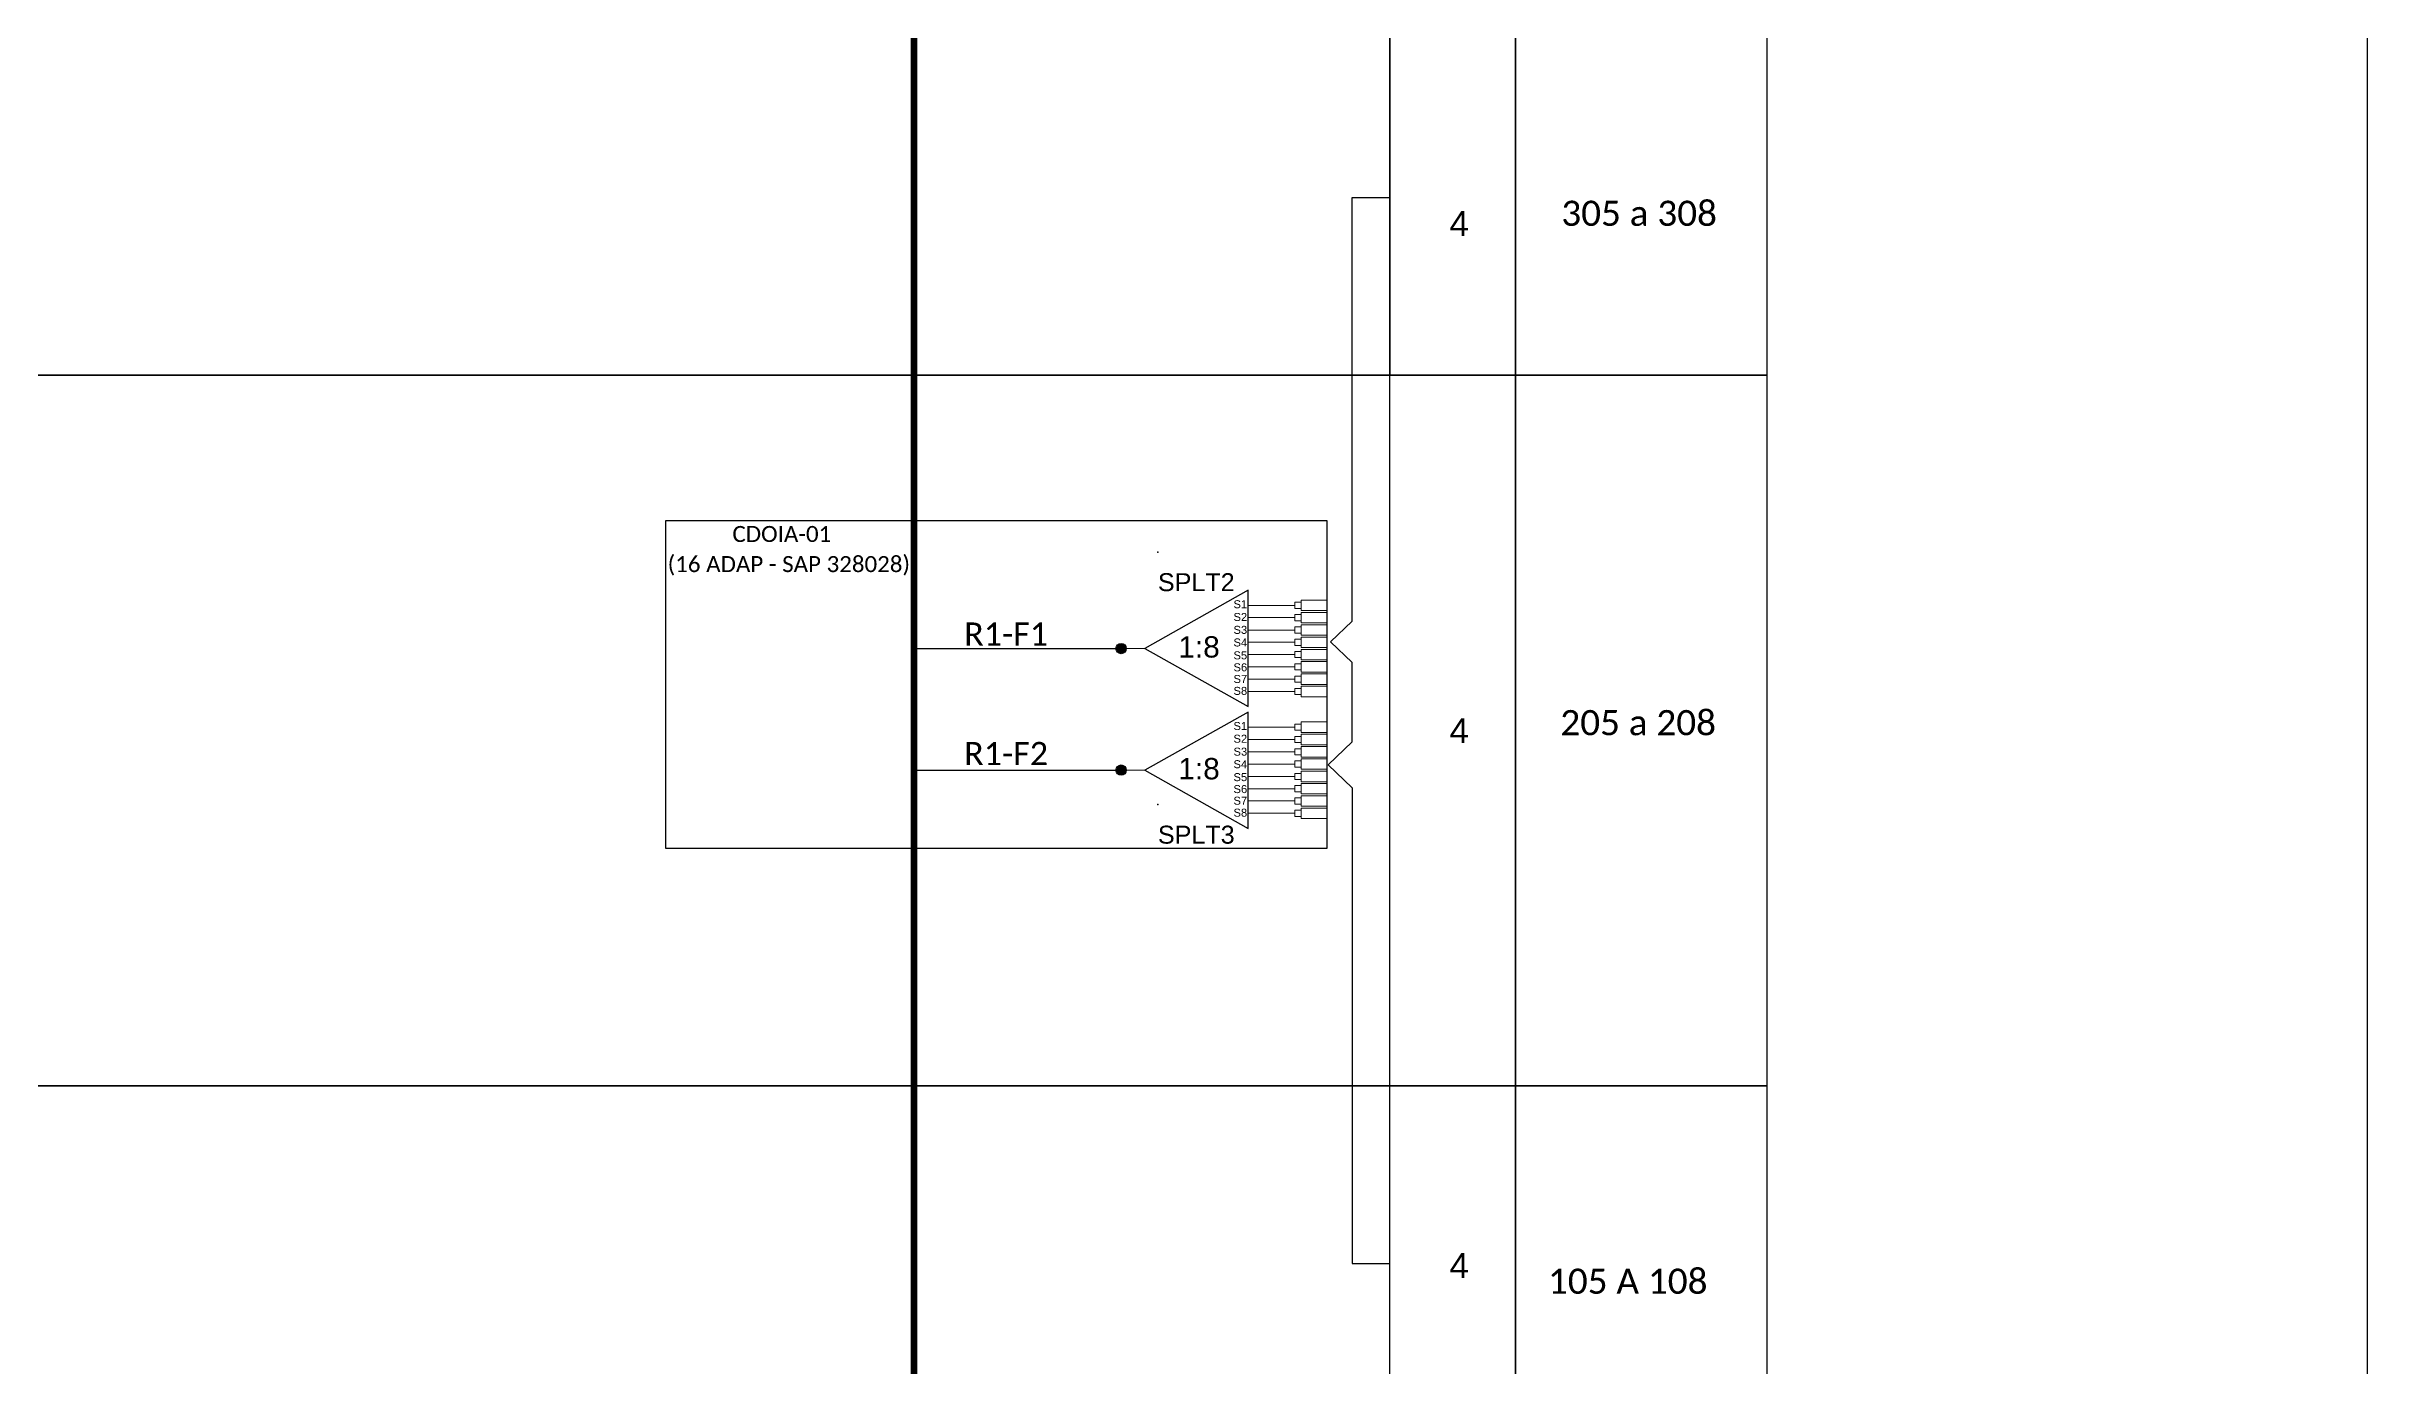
# Model space of a CAD drawing. Header units: metres. Extents: x 1 to 842, y 0 to 594.
# Drawn here: x 720 to 841.8, y 350.1 to 419.4 of the extents above; entities that cross this region are included whole.
import ezdxf
from ezdxf.enums import TextEntityAlignment as Align

# ---------------------------------------------------------------- set-up
doc = ezdxf.new("R2010")
doc.units = ezdxf.units.M
doc.styles.add('ARIAL', font='arial.ttf')
doc.styles.add('WMF-Calibri0', font='CALIBRI.TTF')

# ---------------------------------------------------------------- blocks, each defined once
blk = doc.blocks.new('SPLT_1-8_SC-APC')
at = {"color": 1}
blk.add_lwpolyline([(-7.37, -2.1), (-17.04, -7.55), (-7.37, -13), (-7.37, -2.1)], dxfattribs=at)
at = {"color": 3, "lineweight": 0}
for points in [[(-2.99, -3.51), (-7.37, -3.51)], [(-2.41, -3.02), (-2.41, -4)], [(-2.41, -3.02), (0, -3.02)], [(-2.41, -4), (0, -4)], [(-2.41, -4.17), (-2.41, -5.16)], [(-2.41, -4.17), (0, -4.17)], [(-7.37, -4.66), (-2.99, -4.66)], [(-7.37, -5.82), (-2.99, -5.82)], [(-2.41, -5.16), (0, -5.16)], [(-2.41, -5.32), (-2.41, -6.31)], [(-2.41, -5.32), (0, -5.32)], [(-2.41, -6.31), (0, -6.31)], [(-2.41, -6.48), (-2.41, -7.46)], [(-2.41, -6.48), (0, -6.48)], [(-7.37, -6.97), (-2.99, -6.97)], [(-7.37, -8.12), (-2.99, -8.12)], [(-2.41, -7.46), (0, -7.46)], [(-2.41, -7.63), (-2.41, -8.62)], [(-2.41, -7.63), (0, -7.63)], [(-2.41, -8.62), (0, -8.62)], [(-7.37, -9.28), (-2.99, -9.28)], [(-7.37, -10.43), (-2.99, -10.43)], [(-2.41, -8.78), (-2.41, -9.77)], [(-2.41, -8.78), (0, -8.78)], [(-2.41, -9.77), (0, -9.77)], [(-2.41, -9.94), (-2.41, -10.92)], [(-2.41, -9.94), (0, -9.94)], [(-7.37, -11.58), (-2.99, -11.58)], [(-2.41, -10.92), (0, -10.92)], [(-2.41, -11.09), (-2.41, -12.08)], [(-2.41, -11.09), (0, -11.09)], [(-2.41, -12.08), (0, -12.08)]]:
    blk.add_lwpolyline(points, dxfattribs=at)
for points in [[(-2.99, -3.22), (-2.41, -3.22), (-2.41, -3.8), (-2.99, -3.8)], [(-2.99, -4.38), (-2.41, -4.38), (-2.41, -4.95), (-2.99, -4.95)], [(-2.99, -5.53), (-2.41, -5.53), (-2.41, -6.1), (-2.99, -6.1)], [(-2.99, -6.68), (-2.41, -6.68), (-2.41, -7.26), (-2.99, -7.26)], [(-2.99, -7.84), (-2.41, -7.84), (-2.41, -8.41), (-2.99, -8.41)], [(-2.99, -8.99), (-2.41, -8.99), (-2.41, -9.56), (-2.99, -9.56)], [(-2.99, -10.14), (-2.41, -10.14), (-2.41, -10.72), (-2.99, -10.72)], [(-2.99, -11.3), (-2.41, -11.3), (-2.41, -11.87), (-2.99, -11.87)]]:
    blk.add_lwpolyline(points, close=True, dxfattribs=at)
at = {"color": 1, "lineweight": 0}
blk.add_lwpolyline([(-17.04, -7.55), (-19.26, -7.55)], dxfattribs=at)
at = {"color": 1, "style": 'ARIAL'}
for s, height, p in [('S1', 0.75, (-8.74, -3.78)), ('S2', 0.75, (-8.74, -4.97)), ('1:8', 2, (-13.91, -8.4)), ('S3', 0.75, (-8.74, -6.18)), ('S4', 0.75, (-8.74, -7.36)), ('S5', 0.75, (-8.74, -8.57)), ('S6', 0.75, (-8.74, -9.69)), ('S7', 0.75, (-8.74, -10.78)), ('S8', 0.75, (-8.74, -11.9))]:
    blk.add_text(s, height=height, dxfattribs=at).set_placement(p)
blk = doc.blocks.new('SPLITTER_')
blk.add_point((0, 0))
at = {"style": 'ARIAL', "flags": 4}
blk.add_attdef('SPLT', (0, -3.26), '', height=1.5, dxfattribs=at)

msp = doc.modelspace()

# ---------------------------------------------------------------- hatches: boundary and pattern name
h = msp.add_hatch(color=3)
h.dxf.hatch_style = 1
edge = h.paths.add_edge_path()
edge.add_arc((776.38, 387.77), 0.271, 0, 360)
h = msp.add_hatch(color=3)
h.dxf.hatch_style = 1
edge = h.paths.add_edge_path()
edge.add_arc((776.38, 381.39), 0.271, 0, 360)

# ---------------------------------------------------------------- linework, layer by layer
at = {"color": 7}
msp.add_lwpolyline([(0.79, 0.21), (841.79, 0.21), (841.79, 594.21), (0.79, 594.21)], close=True, dxfattribs=at)
at = {"color": 5, "const_width": 0.346}
msp.add_lwpolyline([(765.51, 536.34), (765.51, 331.57), (779.33, 331.57)], dxfattribs=at)
for points in [[(790.48, 402.11), (614.47, 402.11), (614.47, 420.76), (790.48, 420.76)], [(790.48, 420.76), (790.48, 402.11)], [(790.48, 364.82), (614.47, 364.82), (614.47, 402.11), (790.48, 402.11)], [(790.48, 346.17), (614.47, 346.17), (614.47, 364.82), (790.48, 364.82)]]:
    msp.add_lwpolyline(points)
for points in [[(790.48, 420.76), (797.08, 420.76), (797.08, 402.11), (790.48, 402.11)], [(797.08, 420.76), (810.26, 420.76), (810.26, 402.11), (797.08, 402.11)], [(790.48, 402.11), (797.08, 402.11), (797.08, 364.82), (790.48, 364.82)], [(797.08, 402.11), (810.26, 402.11), (810.26, 364.82), (797.08, 364.82)], [(790.48, 364.82), (797.08, 364.82), (797.08, 346.17), (790.48, 346.17)], [(797.08, 364.82), (810.26, 364.82), (810.26, 346.17), (797.08, 346.17)]]:
    msp.add_lwpolyline(points, close=True)
at = {"color": 3}
for points in [[(788.5, 389.21), (788.5, 411.43), (790.48, 411.43)], [(788.5, 389.21), (787.37, 388.12), (788.5, 387.03)], [(788.5, 382.88), (788.5, 387.03)], [(788.5, 382.88), (787.25, 381.67), (788.5, 380.46), (788.5, 376.15)], [(788.5, 376.15), (788.5, 355.5), (790.48, 355.5)]]:
    msp.add_lwpolyline(points, dxfattribs=at)
at = {"color": 1}
msp.add_lwpolyline([(752.48, 394.49), (787.17, 394.49), (787.17, 377.27), (752.48, 377.27)], close=True, dxfattribs=at)
at = {"color": 5}
for points in [[(765.51, 387.77), (776.38, 387.77)], [(765.51, 381.39), (776.38, 381.39)]]:
    msp.add_lwpolyline(points, dxfattribs=at)
at = {"color": 3}
for centre in [(776.38, 387.77), (776.38, 381.39)]:
    msp.add_circle(centre, 0.271, dxfattribs=at)

# ---------------------------------------------------------------- block references
ref = msp.add_blockref('SPLITTER_', (778.31, 392.83), dxfattribs=dict(xscale=0.628992000000143, yscale=0.628992000000143, zscale=0.628992000000143))
ref.add_attrib('SPLT', 'SPLT2', (778.31, 390.78), dxfattribs={"height": 0.943, "style": 'ARIAL'})
at = {"color": 3, "xscale": 0.5600000000001308, "yscale": 0.5600000000001308, "zscale": 0.5600000000001308}
for p in [(787.17, 392), (787.17, 385.61)]:
    msp.add_blockref('SPLT_1-8_SC-APC', p, dxfattribs=at)
ref = msp.add_blockref('SPLITTER_', (778.31, 379.58), dxfattribs=dict(xscale=0.628992000000143, yscale=0.628992000000143, zscale=0.628992000000143))
ref.add_attrib('SPLT', 'SPLT3', (778.31, 377.53), dxfattribs={"height": 0.943, "style": 'ARIAL'})

# ---------------------------------------------------------------- texts
at = {"style": 'WMF-Calibri0'}
for s, p in [('305 a 308', (799.48, 409.95)), ('205 a 208', (799.43, 383.22)), ('105 A 108', (798.78, 353.91))]:
    msp.add_text(s, height=1.319, dxfattribs=at).set_placement(p)
at = {"color": 1, "style": 'WMF-Calibri0'}
msp.add_text('CDOIA-01', height=0.84, dxfattribs=at).set_placement((755.98, 393.36))
msp.add_text('(16 ADAP - SAP 328028)', height=0.84, dxfattribs=at).set_placement((758.94, 391.78), align=Align.CENTER)
at = {"color": 5, "style": 'WMF-Calibri0'}
for s, p in [('R1-F1', (768.14, 387.92)), ('R1-F2', (768.14, 381.65))]:
    msp.add_text(s, height=1.217, dxfattribs=at).set_placement(p)
at = {"style": 'ARIAL', "flags": 12}
for p in [(794.12, 410.07), (794.12, 383.46), (794.12, 355.39)]:
    msp.add_attdef('4', text='0', height=1.31, dxfattribs=at).set_placement(p, align=Align.MIDDLE_CENTER)

doc.saveas('drawing.dxf')
